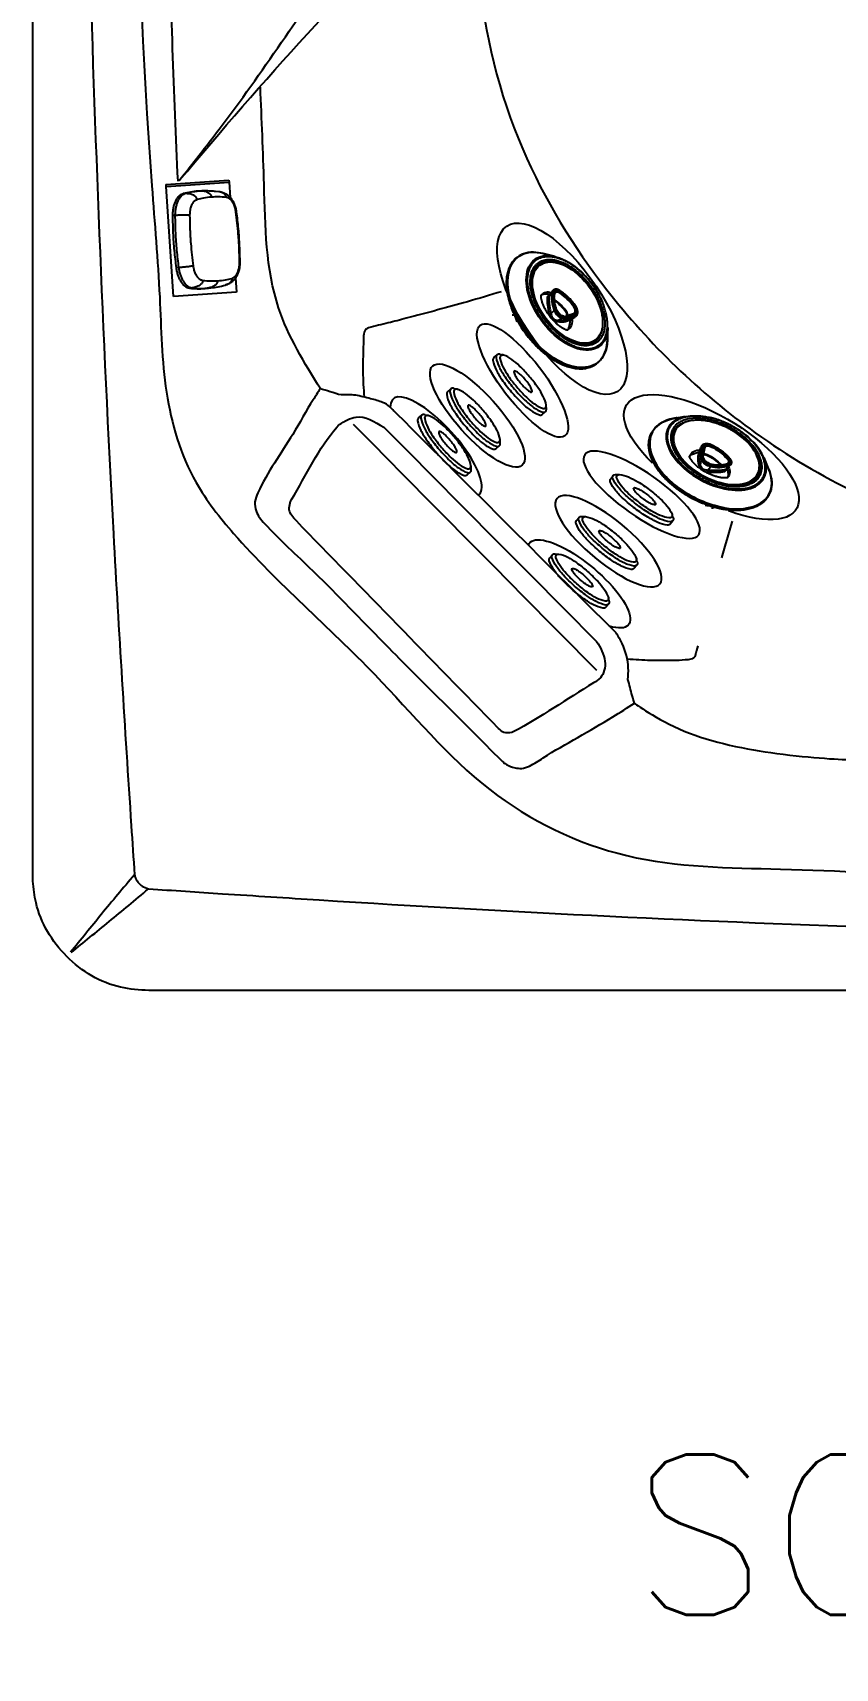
# Model space of a CAD drawing. Extents: x 408 to 498, y 628 to 778.
# Drawn here: x 408.3 to 428.32, y 628.05 to 668.86 of the extents above; entities that cross this region are included whole.
import ezdxf
from ezdxf.enums import TextEntityAlignment as Align

# ---------------------------------------------------------------- set-up
doc = ezdxf.new("R2010")
doc.units = 0
doc.header["$MEASUREMENT"] = 0
for name, color, linetype in [('1', 4, 'Continuous'), ('DIM', 3, 'Continuous'), ('JET', 3, 'Continuous')]:
    doc.layers.add(name, color=color, linetype=linetype)
doc.styles.add('SIMPLEX', font='simplex')

# ---------------------------------------------------------------- blocks, each defined once
blk = doc.blocks.new('MINI')
at = {"layer": '1', "color": 3}
for p, q in [((0.223, 0.931), (0.327, 0.931)), ((0.391, 0.895), (0.44, 0.828)), ((0.391, 0.895), (0.391, 0.895)), ((0.223, -0.932), (0.327, -0.932)), ((0.327, -0.932), (0.327, -0.932)), ((0.386, -0.902), (0.441, -0.828))]:
    blk.add_line(p, q, dxfattribs=at)
for points in [[(0.223, 0.931, 0.267867), (0.159, 0.895, 0.072378), (0.065, 0.659, 0.034036), (0.019, 0.384, 0.024706), (0, 0, 0.024706), (0.019, -0.384, 0.034036), (0.065, -0.659, 0.072378), (0.159, -0.895, 0.267867), (0.223, -0.932, 0.267867)], [(0.391, 0.895, 0.267867), (0.327, 0.931, 0.267867), (0.264, 0.895, 0.072378), (0.17, 0.659, 0.034036), (0.123, 0.384, 0.024706), (0.104, 0, 0.024706), (0.123, -0.384, 0.034036), (0.17, -0.659, 0.072378), (0.264, -0.895, 0.267867), (0.327, -0.932, 0.267867)], [(0.327, -0.932, 0.238458), (0.386, -0.902, 0.072378)]]:
    blk.add_lwpolyline(points, format="xyb", dxfattribs=at)
for points in [[(0.386, -0.855, 0.267867), (0.445, -0.822, 0.072378), (0.531, -0.605, 0.034036), (0.574, -0.352, 0.024706), (0.591, 0, 0.024706), (0.574, 0.352, 0.034036), (0.531, 0.605, 0.072378), (0.445, 0.822, 0.267867), (0.386, 0.855, 0.267867), (0.328, 0.822, 0.072378), (0.242, 0.605, 0.034036), (0.199, 0.352, 0.024706), (0.182, 0, 0.024706), (0.199, -0.352, 0.034036), (0.242, -0.605, 0.072378), (0.328, -0.822, 0.267867)], [(0.388, 0.343, 0.280852), (0.368, 0.331, 0.066452), (0.337, 0.244, 0.030521), (0.321, 0.143, 0.022038), (0.315, 0.003, 0.022038), (0.321, -0.137, 0.030521), (0.337, -0.238, 0.066452), (0.368, -0.325, 0.280852), (0.388, -0.337, 0.280852), (0.408, -0.325, 0.066452), (0.439, -0.238, 0.030521), (0.454, -0.137, 0.022038), (0.46, 0.003, 0.022038), (0.454, 0.143, 0.030521), (0.439, 0.244, 0.066452), (0.408, 0.331, 0.280852)]]:
    blk.add_lwpolyline(points, format="xyb", close=True, dxfattribs=at)
blk = doc.blocks.new('Pillow Retg')
at = {"layer": '1'}
for points in [[(-5.004, -1.096), (1.142, 4.968)], [(-4.93, -0.332), (0.428, 4.971)], [(2.696, 2.852), (2.692, 2.657), (2.591, 2.517)], [(-4.994, -1.448), (-5.184, -1.025), (-4.93, -0.332)], [(-2.591, -2.517), (-2.875, -2.694), (-3.044, -2.672)]]:
    blk.add_spline(points, degree=3, dxfattribs=at)
for points, knots in [([(0.428, 4.971), (0.583, 5.065), (0.863, 5.236), (1.309, 5.142), (1.832, 4.269), (2.308, 3.587), (2.691, 2.864), (2.696, 2.852)], [0, 0, 0, 0, 0.533921, 0.963649, 1.171047, 3.522005, 3.560627, 3.560627, 3.560627, 3.560627]), ([(-3.044, -2.672), (-3.051, -2.67), (-3.08, -2.662), (-3.724, -2.276), (-4.423, -1.955), (-4.975, -1.464), (-4.994, -1.448)], [11.621374, 11.621374, 11.621374, 11.621374, 11.643352, 11.711054, 13.84981, 13.926258, 13.926258, 13.926258, 13.926258])]:
    blk.add_open_spline(points, degree=3, knots=knots, dxfattribs=at)
blk.add_open_spline([(2.591, 2.517), (0.864, 0.839), (-0.864, -0.839), (-2.591, -2.517)], degree=3, dxfattribs=at)
blk = doc.blocks.new('3Dir_1645101')
at = {"layer": '1', "color": 3, "linetype": 'Continuous', "lineweight": 25}
for p, q in [((-1.147, 0.484), (-1.387, 0.287)), ((1.3, 0.287), (1.06, 0.484)), ((-1.224, 0.03), (-1.224, -0.012)), ((0.276, 0.025), (0.217, -0.159)), ((1.138, -0.012), (1.138, 0.03)), ((-1.701, -0.281), (-1.701, -0.292)), ((-0.5, -0.076), (-0.5, -0.074)), ((-0.5, -0.076), (-0.452, -0.22)), ((-0.44, -0.236), (-0.481, -0.109)), ((-0.45, -0.219), (-0.44, -0.236)), ((-0.422, -0.059), (-0.423, -0.056)), ((-0.062, -0.455), (-0.081, -0.34)), ((0.208, -0.295), (0.171, -0.419)), ((0.171, -0.419), (0.214, -0.369)), ((0.23, -0.403), (0.188, -0.452)), ((0.226, -0.279), (0.208, -0.295)), ((0.214, -0.175), (0.215, -0.185)), ((0.214, -0.175), (0.214, -0.187)), ((0.218, -0.181), (0.217, -0.159)), ((0.305, -0.217), (0.304, -0.221)), ((0.305, -0.218), (0.341, -0.11)), ((0.468, -0.277), (0.471, -0.282)), ((1.614, -0.292), (1.614, -0.281)), ((-0.008, -0.513), (-0.076, -0.493)), ((-0.863, -1.083), (-0.856, -1.086)), ((0.769, -1.086), (0.777, -1.083))]:
    blk.add_line(p, q, dxfattribs=at)
at = {"layer": '1', "color": 3, "linetype": 'Continuous', "lineweight": 25, "flags": 128}
for points in [[(-1.262, 0.371), (-1.225, 0.411), (-1.174, 0.46), (-1.117, 0.507), (-1.055, 0.551), (-0.987, 0.592), (-0.914, 0.63), (-0.836, 0.665), (-0.754, 0.697), (-0.668, 0.725), (-0.581, 0.749)], [(-0.859, 0.522), (-0.792, 0.558), (-0.72, 0.59), (-0.644, 0.619), (-0.564, 0.645), (-0.481, 0.666), (-0.395, 0.684), (-0.307, 0.698), (-0.218, 0.708), (-0.127, 0.714), (-0.036, 0.716), (0.055, 0.713), (0.145, 0.707), (0.235, 0.696), (0.322, 0.682), (0.408, 0.663), (0.49, 0.641), (0.569, 0.615), (0.645, 0.585), (0.716, 0.552), (0.783, 0.516), (0.844, 0.478), (0.9, 0.436), (0.95, 0.392), (0.994, 0.346), (1.032, 0.298), (1.063, 0.249), (1.087, 0.198), (1.104, 0.146), (1.114, 0.094), (1.117, 0.041), (1.113, -0.011), (1.102, -0.063), (1.084, -0.115), (1.058, -0.165), (1.026, -0.215), (0.988, -0.262), (0.943, -0.308), (0.892, -0.352), (0.835, -0.393), (0.772, -0.431), (0.705, -0.467), (0.633, -0.499), (0.557, -0.528), (0.477, -0.553), (0.394, -0.575), (0.308, -0.593), (0.221, -0.607), (0.131, -0.617), (0.041, -0.623), (-0.051, -0.625), (-0.142, -0.622), (-0.232, -0.616), (-0.321, -0.605), (-0.409, -0.59), (-0.494, -0.572), (-0.577, -0.55), (-0.656, -0.524), (-0.731, -0.494), (-0.803, -0.461), (-0.869, -0.425), (-0.931, -0.386), (-0.987, -0.345), (-1.037, -0.301), (-1.081, -0.255), (-1.119, -0.207), (-1.15, -0.158), (-1.174, -0.107), (-1.191, -0.055), (-1.201, -0.003), (-1.204, 0.05), (-1.2, 0.102), (-1.189, 0.155), (-1.17, 0.206), (-1.145, 0.257), (-1.113, 0.306), (-1.074, 0.354), (-1.029, 0.399), (-0.978, 0.443), (-0.921, 0.484), (-0.859, 0.522)], [(1.122, -0.931), (1.042, -0.974), (0.958, -1.014), (0.869, -1.05), (0.777, -1.083), (0.68, -1.113), (0.581, -1.139), (0.479, -1.16), (0.374, -1.178), (0.268, -1.192), (0.16, -1.202), (0.052, -1.208), (-0.057, -1.209), (-0.166, -1.207), (-0.274, -1.2), (-0.381, -1.189), (-0.487, -1.174), (-0.591, -1.155), (-0.693, -1.133), (-0.791, -1.106), (-0.887, -1.075), (-0.978, -1.041), (-1.066, -1.004), (-1.149, -0.963), (-1.228, -0.92), (-1.301, -0.873), (-1.368, -0.824), (-1.43, -0.772), (-1.486, -0.718), (-1.535, -0.662), (-1.578, -0.604), (-1.615, -0.545), (-1.644, -0.484), (-1.666, -0.423), (-1.682, -0.36), (-1.69, -0.298), (-1.691, -0.235), (-1.684, -0.172), (-1.671, -0.109), (-1.65, -0.048), (-1.623, 0.013), (-1.588, 0.073), (-1.547, 0.131), (-1.499, 0.188), (-1.445, 0.242), (-1.384, 0.294), (-1.318, 0.344), (-1.311, 0.349)], [(0.306, -0.719), (0.21, -0.732), (0.113, -0.74), (0.014, -0.745), (-0.084, -0.745), (-0.183, -0.742), (-0.281, -0.734), (-0.377, -0.722), (-0.472, -0.705), (-0.564, -0.685), (-0.654, -0.662), (-0.74, -0.634), (-0.823, -0.603), (-0.901, -0.568), (-0.975, -0.531), (-1.044, -0.49), (-1.107, -0.446), (-1.165, -0.4), (-1.217, -0.352), (-1.263, -0.301), (-1.302, -0.249), (-1.334, -0.195), (-1.36, -0.14), (-1.378, -0.084), (-1.39, -0.028), (-1.394, 0.029), (-1.391, 0.086), (-1.381, 0.143), (-1.363, 0.199), (-1.339, 0.254), (-1.308, 0.308), (-1.27, 0.361), (-1.262, 0.371)], [(1.181, 0.363), (1.215, 0.317), (1.248, 0.263), (1.273, 0.208), (1.292, 0.152), (1.303, 0.096), (1.307, 0.039), (1.304, -0.018), (1.294, -0.075), (1.277, -0.131), (1.252, -0.186), (1.221, -0.24), (1.183, -0.293), (1.139, -0.343), (1.088, -0.392), (1.031, -0.439), (0.968, -0.483), (0.9, -0.524), (0.827, -0.562), (0.749, -0.597), (0.667, -0.629), (0.582, -0.657), (0.492, -0.682), (0.401, -0.702), (0.306, -0.719)], [(0.355, 0.02), (0.355, 0.024), (0.355, 0.026)], [(1.224, 0.349), (1.249, 0.332), (1.313, 0.282), (1.372, 0.229), (1.425, 0.174), (1.471, 0.117), (1.511, 0.058), (1.543, -0.002), (1.569, -0.063), (1.588, -0.125), (1.6, -0.188), (1.604, -0.25), (1.602, -0.313), (1.592, -0.376), (1.575, -0.438), (1.551, -0.499), (1.519, -0.56), (1.482, -0.619), (1.437, -0.676), (1.386, -0.732), (1.329, -0.785), (1.265, -0.836), (1.196, -0.885), (1.122, -0.931)], [(-1.69, -0.392), (-1.676, -0.446), (-1.653, -0.508), (-1.624, -0.569), (-1.587, -0.628), (-1.544, -0.687), (-1.494, -0.743), (-1.438, -0.797), (-1.376, -0.849), (-1.308, -0.899), (-1.235, -0.946), (-1.156, -0.99), (-1.072, -1.031), (-0.984, -1.068), (-0.892, -1.103), (-0.796, -1.133), (-0.697, -1.16), (-0.594, -1.183), (-0.49, -1.202), (-0.383, -1.217), (-0.276, -1.228), (-0.167, -1.235), (-0.057, -1.237), (0.053, -1.236), (0.162, -1.23), (0.27, -1.22), (0.377, -1.206), (0.482, -1.188), (0.585, -1.166), (0.685, -1.14), (0.781, -1.111), (0.875, -1.077), (0.964, -1.041), (1.049, -1), (1.129, -0.957)], [(1.094, -0.155), (1.08, -0.181), (1.048, -0.231), (1.009, -0.28), (0.964, -0.327), (0.912, -0.371), (0.855, -0.413), (0.792, -0.453), (0.724, -0.489), (0.651, -0.522), (0.574, -0.552), (0.493, -0.578), (0.409, -0.6), (0.322, -0.619), (0.232, -0.633), (0.141, -0.644), (0.049, -0.65), (-0.043, -0.652), (-0.136, -0.65), (-0.228, -0.644), (-0.319, -0.633), (-0.408, -0.619), (-0.495, -0.6), (-0.58, -0.578), (-0.66, -0.552), (-0.738, -0.522), (-0.81, -0.489), (-0.879, -0.453)], [(-0.555, -0.278), (-0.543, -0.262), (-0.53, -0.248)], [(-0.481, -0.109), (-0.495, -0.087), (-0.5, -0.076)], [(-0.055, -0.288), (-0.054, -0.287), (-0.053, -0.286), (-0.051, -0.285), (-0.05, -0.285), (-0.05, -0.285)], [(0.344, -0.102), (0.365, -0.115), (0.405, -0.144), (0.438, -0.175), (0.465, -0.209), (0.485, -0.243), (0.498, -0.279), (0.504, -0.316), (0.502, -0.353), (0.496, -0.379)], [(1.129, -0.957), (1.204, -0.911), (1.273, -0.862), (1.337, -0.811), (1.394, -0.757), (1.446, -0.701), (1.491, -0.643), (1.529, -0.584), (1.56, -0.523), (1.584, -0.461), (1.601, -0.399), (1.603, -0.394)], [(-1.215, -0.968), (-1.135, -1.012), (-1.051, -1.052), (-0.961, -1.088), (-0.868, -1.122), (-0.771, -1.151), (-0.671, -1.177), (-0.569, -1.199), (-0.463, -1.217), (-0.357, -1.231), (-0.248, -1.241), (-0.139, -1.247), (-0.03, -1.249), (0.08, -1.246), (0.189, -1.239), (0.297, -1.228), (0.403, -1.213), (0.508, -1.194), (0.61, -1.171), (0.709, -1.144), (0.805, -1.114), (0.897, -1.08), (0.985, -1.042), (1.069, -1.001), (1.148, -0.957), (1.221, -0.91), (1.289, -0.86), (1.352, -0.808), (1.408, -0.754), (1.458, -0.698), (1.501, -0.64), (1.537, -0.58), (1.55, -0.556)]]:
    blk.add_lwpolyline(points, dxfattribs=at)
at = {"layer": '1', "color": 3, "linetype": 'Continuous', "lineweight": 25}
for centre, radius, start, end in [((0.541, -0.159), 0.826, 39.1368, 51.0373), ((-0.772, -0.476), 0.98, 128.8498, 143.1889), ((-0.824, -0.013), 0.413, 160.96, 178.0219), ((-0.835, 0.014), 0.401, 167.3254, 191.7819), ((-0.776, -0.002), 0.462, 149.2028, 167.0585), ((-0.812, 0.03), 0.412, 152.8339, 206.9181), ((-0.342, -0.05), 0.0812, 101.8405, 184.0774), ((-0.398, 0.065), 0.00701, 40.0757, 104.6096), ((-0.396, 0.024), 0.0368, 8.3368, 45.617), ((0.074, -1.129), 1.236, 87.0825, 110.5036), ((0.387, 0.102), 0.251, 173.9021, 179.1376), ((0.153, -0.028), 0.134, 23.2181, 96.7872), ((0.148, 0.152), 0.00694, 151.625, 182.4367), ((-0.038, 0.001), 0.315, 312.0381, 4.5158), ((0.003, -0.006), 0.353, 309.2732, 4.2838), ((0.295, 0.018), 0.0204, 89.7731, 157.9153), ((0.338, 0.022), 0.0178, 13.0451, 97.0359), ((0.691, -0.001), 0.461, 13.1677, 29.5607), ((0.726, 0.03), 0.411, 333.3172, 26.3554), ((0.736, -0.013), 0.414, 1.9823, 20.7391), ((0.747, 0.014), 0.402, 348.6725, 12.9026), ((0.816, -0.351), 0.801, 16.2602, 52.7787), ((-1.143, -0.281), 0.558, 168.3404, 191.4853), ((-1.106, -0.286), 0.595, 180.5049, 206.3752), ((-0.816, -0.011), 0.408, 180.1437, 200.7206), ((-0.553, 0.179), 0.711, 208.2282, 242.7649), ((-0.364, -0.327), 0.225, 121.1962, 193.7732), ((-0.459, -0.106), 0.0223, 102.7551, 188.4712), ((0.101, 0.439), 0.799, 223.2273, 256.778), ((-0.422, -0.087), 0.0143, 43.5248, 109.8836), ((0.075, -1.26), 1.151, 87.1346, 109.1603), ((0.075, -1.281), 1.154, 87.172, 108.148), ((-0.037, -0.335), 0.0443, 144.0119, 185.2503), ((0.017, -0.017), 0.337, 253.0162, 304.5699), ((0.08, -1.518), 1.235, 89.544, 95.269), ((1.044, -0.129), 0.912, 178.8098, 179.9312), ((0.142, -0.191), 0.0812, 23.2181, 96.7872), ((0.142, -0.207), 0.0788, 23.2181, 96.7872), ((0.154, -0.266), 0.0123, 63.5317, 126.7838), ((0.184, -0.291), 0.0245, 351.994, 69.5694), ((0.268, -0.176), 0.0545, 161.9732, 179.5197), ((0.216, -0.464), 0.313, 36.5336, 47.8723), ((0.725, -0.01), 0.412, 337.7541, 359.7643), ((1.024, -0.288), 0.59, 333.0057, 359.6176), ((1.057, -0.281), 0.557, 348.2834, 11.7011), ((-0.74, -0.063), 1.023, 208.5059, 242.3165), ((-0.041, 1.507), 2.718, 252.3947, 278.9687), ((0.017, 1.229), 2.435, 278.6421, 288.193)]:
    blk.add_arc(centre, radius, start, end, dxfattribs=at)
for points, knots in [([(0.298, -0.69), (0.246, -0.697), (0.14, -0.711), (-0.026, -0.718), (-0.183, -0.714), (-0.327, -0.7), (-0.457, -0.679), (-0.583, -0.651), (-0.705, -0.615), (-0.819, -0.573), (-0.925, -0.523), (-1.02, -0.469), (-1.113, -0.404), (-1.198, -0.328), (-1.27, -0.241), (-1.322, -0.152), (-1.354, -0.06), (-1.367, 0.036), (-1.359, 0.127), (-1.335, 0.21), (-1.3, 0.285), (-1.251, 0.357), (-1.189, 0.428), (-1.115, 0.494), (-1.029, 0.555), (-0.935, 0.61), (-0.822, 0.663), (-0.69, 0.712), (-0.541, 0.755), (-0.436, 0.773), (-0.385, 0.782)], [0, 0, 0, 0, 0.038816, 0.0788356, 0.1199757, 0.1521421, 0.1843035, 0.2171543, 0.25, 0.2828508, 0.3156966, 0.3478629, 0.3800243, 0.4211688, 0.4611874, 0.5, 0.5388171, 0.5788356, 0.6199757, 0.6521421, 0.6843035, 0.7171543, 0.75, 0.7828508, 0.8156966, 0.8478629, 0.8800243, 0.9211688, 0.9611862, 1, 1, 1, 1]), ([(0.276, -0.641), (0.239, -0.646), (0.166, -0.656), (0.052, -0.664), (-0.066, -0.667), (-0.187, -0.662), (-0.308, -0.65), (-0.429, -0.631), (-0.547, -0.605), (-0.661, -0.571), (-0.767, -0.531), (-0.866, -0.486), (-0.955, -0.435), (-1.042, -0.374), (-1.121, -0.303), (-1.188, -0.222), (-1.233, -0.146), (-1.26, -0.075), (-1.274, -0.009), (-1.277, 0.059), (-1.269, 0.129), (-1.249, 0.199), (-1.216, 0.269), (-1.17, 0.337), (-1.112, 0.402), (-1.043, 0.464), (-0.964, 0.521), (-0.875, 0.572), (-0.77, 0.622), (-0.647, 0.668), (-0.508, 0.707), (-0.41, 0.725), (-0.362, 0.733)], [0, 0, 0, 0, 0.029125, 0.058252, 0.089124, 0.120002, 0.152161, 0.184325, 0.217169, 0.250017, 0.282861, 0.315709, 0.347868, 0.380033, 0.42117, 0.461185, 0.5, 0.529123, 0.558252, 0.589124, 0.620002, 0.652161, 0.684325, 0.717169, 0.750017, 0.782861, 0.815709, 0.847868, 0.880033, 0.92117, 0.961187, 1, 1, 1, 1]), ([(-0.043, 0.72), (-0.074, 0.719), (-0.116, 0.719), (-0.178, 0.715), (-0.23, 0.711), (-0.292, 0.705), (-0.357, 0.695), (-0.423, 0.684), (-0.489, 0.669), (-0.556, 0.652), (-0.621, 0.632), (-0.685, 0.61), (-0.747, 0.585), (-0.807, 0.557), (-0.864, 0.527), (-0.917, 0.495), (-0.967, 0.461), (-1.014, 0.425), (-1.056, 0.387), (-1.094, 0.347), (-1.128, 0.305), (-1.156, 0.264), (-1.17, 0.236), (-1.177, 0.223)], [0, 0, 0, 0, 0.059741, 0.083635, 0.123283, 0.164312, 0.208193, 0.253846, 0.300834, 0.348809, 0.397526, 0.446809, 0.496527, 0.546584, 0.596913, 0.647466, 0.698217, 0.749152, 0.800275, 0.851608, 0.90319, 0.955086, 1, 1, 1, 1]), ([(-0.043, 0.815), (-0.076, 0.815), (-0.121, 0.814), (-0.187, 0.811), (-0.244, 0.807), (-0.31, 0.8), (-0.38, 0.791), (-0.451, 0.779), (-0.518, 0.766), (-0.56, 0.755), (-0.578, 0.751)], [0, 0, 0, 0, 0.175974, 0.246647, 0.363913, 0.485352, 0.615317, 0.750612, 0.889949, 1, 1, 1, 1]), ([(0.298, -0.69), (0.337, -0.684), (0.414, -0.67), (0.528, -0.642), (0.639, -0.608), (0.746, -0.566), (0.848, -0.518), (0.943, -0.463), (1.028, -0.402), (1.102, -0.336), (1.164, -0.266), (1.213, -0.193), (1.248, -0.118), (1.272, -0.035), (1.28, 0.056), (1.268, 0.151), (1.238, 0.236), (1.197, 0.31), (1.149, 0.376), (1.09, 0.439), (1.017, 0.502), (0.933, 0.561), (0.838, 0.615), (0.732, 0.664), (0.618, 0.707), (0.496, 0.743), (0.37, 0.771), (0.24, 0.792), (0.096, 0.805), (-0.06, 0.81), (-0.226, 0.803), (-0.333, 0.789), (-0.385, 0.782)], [0, 0, 0, 0, 0.029125, 0.058252, 0.089125, 0.120002, 0.152161, 0.184325, 0.217169, 0.250017, 0.282861, 0.315709, 0.347868, 0.380033, 0.42117, 0.461186, 0.5, 0.529124, 0.558252, 0.589125, 0.620002, 0.652161, 0.684325, 0.717169, 0.750017, 0.782861, 0.815709, 0.847868, 0.880033, 0.92117, 0.961187, 1, 1, 1, 1]), ([(-0.362, 0.733), (-0.326, 0.738), (-0.253, 0.748), (-0.138, 0.756), (-0.021, 0.758), (0.1, 0.754), (0.221, 0.742), (0.343, 0.723), (0.461, 0.696), (0.574, 0.663), (0.681, 0.623), (0.779, 0.577), (0.868, 0.526), (0.955, 0.466), (1.035, 0.394), (1.102, 0.314), (1.146, 0.237), (1.173, 0.167), (1.187, 0.101), (1.191, 0.033), (1.183, -0.037), (1.162, -0.107), (1.129, -0.177), (1.084, -0.245), (1.026, -0.31), (0.957, -0.372), (0.877, -0.429), (0.789, -0.48), (0.684, -0.531), (0.561, -0.576), (0.421, -0.616), (0.324, -0.633), (0.276, -0.641)], [0, 0, 0, 0, 0.029125, 0.058252, 0.089124, 0.120002, 0.152161, 0.184325, 0.217169, 0.250017, 0.282861, 0.315709, 0.347868, 0.380033, 0.42117, 0.461185, 0.5, 0.529123, 0.558252, 0.589124, 0.620002, 0.652161, 0.684325, 0.717169, 0.750017, 0.782861, 0.815709, 0.847868, 0.880033, 0.92117, 0.961187, 1, 1, 1, 1]), ([(0.509, 0.746), (0.484, 0.753), (0.434, 0.765), (0.355, 0.781), (0.275, 0.794), (0.199, 0.803), (0.133, 0.809), (0.072, 0.813), (0.016, 0.815), (-0.024, 0.815), (-0.043, 0.815)], [0, 0, 0, 0, 0.142248, 0.291662, 0.437987, 0.577315, 0.700524, 0.792414, 0.896267, 1, 1, 1, 1]), ([(1.093, 0.217), (1.091, 0.223), (1.081, 0.243), (1.059, 0.279), (1.028, 0.323), (0.99, 0.366), (0.948, 0.407), (0.901, 0.446), (0.849, 0.483), (0.794, 0.518), (0.734, 0.551), (0.671, 0.58), (0.605, 0.608), (0.536, 0.632), (0.464, 0.654), (0.391, 0.672), (0.317, 0.688), (0.243, 0.7), (0.174, 0.708), (0.113, 0.714), (0.057, 0.717), (0.006, 0.719), (-0.028, 0.72), (-0.043, 0.72)], [0, 0, 0, 0, 0.017721, 0.071155, 0.124626, 0.178112, 0.231592, 0.285049, 0.338467, 0.391831, 0.445123, 0.498325, 0.551409, 0.604332, 0.657022, 0.70935, 0.761063, 0.811595, 0.859346, 0.900335, 0.932571, 0.970029, 1, 1, 1, 1]), ([(-1.557, 0.118), (-1.559, 0.116), (-1.574, 0.097), (-1.598, 0.06), (-1.63, 0.006), (-1.655, -0.05), (-1.676, -0.106), (-1.684, -0.144), (-1.689, -0.162)], [0, 0, 0, 0, 0.0220235, 0.2169953, 0.4128152, 0.6096917, 0.8079106, 1, 1, 1, 1]), ([(-0.4, 0.072), (-0.401, 0.071), (-0.41, 0.068), (-0.426, 0.06), (-0.448, 0.047), (-0.466, 0.033), (-0.482, 0.016), (-0.494, -0.003), (-0.502, -0.024), (-0.505, -0.046), (-0.504, -0.063), (-0.501, -0.072), (-0.5, -0.074)], [0, 0, 0, 0, 0.011978, 0.123248, 0.236969, 0.352614, 0.469921, 0.589105, 0.711055, 0.838075, 0.974775, 1, 1, 1, 1]), ([(-0.464, -0.084), (-0.469, -0.077), (-0.478, -0.065), (-0.485, -0.043), (-0.486, -0.021), (-0.479, 0.001), (-0.465, 0.022), (-0.44, 0.047), (-0.411, 0.061), (-0.393, 0.07)], [0, 0, 0, 0, 0.12101, 0.242056, 0.37122, 0.500455, 0.629619, 0.758853, 1, 1, 1, 1]), ([(-0.37, 0.05), (-0.385, 0.043), (-0.416, 0.028), (-0.442, -0.005), (-0.448, -0.041), (-0.434, -0.063), (-0.427, -0.074)], [0, 0, 0, 0, 0.2419036, 0.5, 0.7580964, 1, 1, 1, 1]), ([(0.08, 0.157), (0.054, 0.157), (0.018, 0.156), (-0.035, 0.153), (-0.079, 0.149), (-0.132, 0.142), (-0.186, 0.133), (-0.241, 0.121), (-0.296, 0.107), (-0.349, 0.091), (-0.383, 0.078), (-0.4, 0.072)], [0, 0, 0, 0, 0.151387, 0.212132, 0.31284, 0.416974, 0.528252, 0.643894, 0.762783, 0.884033, 1, 1, 1, 1]), ([(-0.393, 0.07), (-0.353, 0.084), (-0.273, 0.112), (-0.139, 0.139), (0.001, 0.154), (0.094, 0.153), (0.141, 0.152)], [0, 0, 0, 0, 0.2482384, 0.5, 0.7517616, 1, 1, 1, 1]), ([(0.138, 0.129), (0.094, 0.129), (0.004, 0.131), (-0.128, 0.116), (-0.256, 0.09), (-0.332, 0.064), (-0.37, 0.05)], [0, 0, 0, 0, 0.248238, 0.5, 0.751762, 1, 1, 1, 1]), ([(0.142, 0.156), (0.141, 0.156), (0.12, 0.157), (0.099, 0.157), (0.08, 0.157)], [0, 0, 0, 0, 0.060343, 1, 1, 1, 1]), ([(0.295, 0.038), (0.292, 0.049), (0.285, 0.072), (0.248, 0.102), (0.197, 0.123), (0.157, 0.127), (0.138, 0.129)], [0, 0, 0, 0, 0.241904, 0.5, 0.758096, 1, 1, 1, 1]), ([(0.141, 0.152), (0.153, 0.151), (0.177, 0.15), (0.212, 0.142), (0.246, 0.132), (0.275, 0.117), (0.3, 0.1), (0.325, 0.075), (0.332, 0.054), (0.336, 0.04)], [0, 0, 0, 0, 0.12101, 0.242056, 0.37122, 0.500455, 0.629619, 0.758853, 1, 1, 1, 1]), ([(0.354, 0.026), (0.354, 0.03), (0.353, 0.041), (0.345, 0.06), (0.332, 0.08), (0.313, 0.099), (0.291, 0.115), (0.266, 0.128), (0.239, 0.139), (0.212, 0.147), (0.186, 0.151), (0.164, 0.155), (0.149, 0.155), (0.142, 0.155)], [0, 0, 0, 0, 0.05236, 0.159096, 0.266828, 0.374256, 0.480102, 0.58337, 0.682684, 0.78612, 0.861973, 0.931219, 1, 1, 1, 1]), ([(0.159, -0.255), (0.182, -0.233), (0.229, -0.189), (0.273, -0.116), (0.299, -0.039), (0.296, 0.012), (0.295, 0.038)], [0, 0, 0, 0, 0.248238, 0.5, 0.751762, 1, 1, 1, 1]), ([(0.336, 0.04), (0.337, 0.013), (0.339, -0.041), (0.313, -0.122), (0.266, -0.199), (0.217, -0.245), (0.193, -0.268)], [0, 0, 0, 0, 0.248238, 0.5, 0.751762, 1, 1, 1, 1]), ([(1.602, -0.162), (1.601, -0.159), (1.597, -0.136), (1.584, -0.093), (1.562, -0.035), (1.535, 0.021), (1.502, 0.075), (1.47, 0.12), (1.448, 0.147), (1.44, 0.156)], [0, 0, 0, 0, 0.023451, 0.212456, 0.38553, 0.559109, 0.733154, 0.907591, 1, 1, 1, 1]), ([(-0.043, -0.658), (-0.074, -0.658), (-0.116, -0.657), (-0.178, -0.654), (-0.231, -0.65), (-0.293, -0.644), (-0.358, -0.635), (-0.424, -0.623), (-0.491, -0.609), (-0.558, -0.592), (-0.624, -0.573), (-0.688, -0.551), (-0.751, -0.527), (-0.811, -0.5), (-0.868, -0.471), (-0.921, -0.44), (-0.971, -0.407), (-1.018, -0.373), (-1.06, -0.336), (-1.099, -0.299), (-1.133, -0.259), (-1.162, -0.219), (-1.187, -0.177), (-1.207, -0.134), (-1.221, -0.096), (-1.226, -0.072), (-1.228, -0.063)], [0, 0, 0, 0, 0.051892, 0.072749, 0.107344, 0.143157, 0.181465, 0.221316, 0.262323, 0.304177, 0.346658, 0.389606, 0.432901, 0.476458, 0.520214, 0.564129, 0.608182, 0.652372, 0.696717, 0.74126, 0.786074, 0.831267, 0.876986, 0.92342, 0.970798, 1, 1, 1, 1]), ([(0.507, -0.367), (0.507, -0.367), (0.508, -0.367), (0.505, -0.369), (0.499, -0.375), (0.488, -0.384), (0.472, -0.395), (0.451, -0.407), (0.425, -0.421), (0.394, -0.435), (0.358, -0.449), (0.319, -0.462), (0.275, -0.475), (0.228, -0.486), (0.179, -0.495), (0.13, -0.502), (0.085, -0.507), (0.044, -0.511), (0.003, -0.513), (-0.047, -0.514), (-0.093, -0.513), (-0.136, -0.51), (-0.173, -0.507), (-0.215, -0.503), (-0.259, -0.496), (-0.303, -0.488), (-0.345, -0.479), (-0.387, -0.468), (-0.425, -0.456), (-0.46, -0.443), (-0.492, -0.43), (-0.52, -0.416), (-0.543, -0.404), (-0.562, -0.392), (-0.577, -0.382), (-0.587, -0.374), (-0.592, -0.369), (-0.594, -0.367), (-0.594, -0.367), (-0.594, -0.367)], [0, 0, 0, 0, 0.00295, 0.033588, 0.063579, 0.093265, 0.122884, 0.152586, 0.18253, 0.212808, 0.243458, 0.274463, 0.305752, 0.337178, 0.368458, 0.398942, 0.428266, 0.449173, 0.470532, 0.499965, 0.535793, 0.550531, 0.574884, 0.600065, 0.626904, 0.654667, 0.683021, 0.711698, 0.740503, 0.769297, 0.79799, 0.82654, 0.854952, 0.883281, 0.911639, 0.940196, 0.969113, 0.998675, 1, 1, 1, 1]), ([(-0.582, -0.378), (-0.582, -0.376), (-0.585, -0.366), (-0.585, -0.35), (-0.582, -0.329), (-0.573, -0.308), (-0.565, -0.291), (-0.557, -0.28), (-0.554, -0.277)], [0, 0, 0, 0, 0.0702165, 0.3021403, 0.535532, 0.737987, 0.9273054, 1, 1, 1, 1]), ([(-0.464, -0.183), (-0.476, -0.195), (-0.499, -0.216), (-0.528, -0.249), (-0.554, -0.283), (-0.569, -0.307), (-0.578, -0.321)], [0, 0, 0, 0, 0.2787682, 0.5224132, 0.7289868, 1, 1, 1, 1]), ([(-0.449, -0.277), (-0.455, -0.268), (-0.468, -0.25), (-0.467, -0.224), (-0.456, -0.209), (-0.456, -0.208)], [0, 0, 0, 0, 0.495929, 0.971449, 1, 1, 1, 1]), ([(-0.073, -0.309), (-0.114, -0.297), (-0.197, -0.271), (-0.304, -0.217), (-0.397, -0.155), (-0.442, -0.108), (-0.464, -0.084)], [0, 0, 0, 0, 0.248238, 0.5, 0.751762, 1, 1, 1, 1]), ([(-0.44, -0.236), (-0.439, -0.24), (-0.437, -0.246), (-0.438, -0.258), (-0.442, -0.268), (-0.446, -0.275), (-0.449, -0.277)], [0, 0, 0, 0, 0.245709, 0.501599, 0.756635, 1, 1, 1, 1]), ([(-0.076, -0.493), (-0.096, -0.483), (-0.137, -0.465), (-0.195, -0.436), (-0.25, -0.407), (-0.301, -0.379), (-0.347, -0.352), (-0.387, -0.325), (-0.422, -0.3), (-0.44, -0.285), (-0.449, -0.277)], [0, 0, 0, 0, 0.123332, 0.251314, 0.374869, 0.500003, 0.625133, 0.748692, 0.876669, 1, 1, 1, 1]), ([(-0.44, -0.236), (-0.431, -0.244), (-0.413, -0.259), (-0.378, -0.284), (-0.337, -0.311), (-0.29, -0.339), (-0.239, -0.367), (-0.183, -0.396), (-0.124, -0.426), (-0.082, -0.445), (-0.062, -0.455)], [0, 0, 0, 0, 0.1254168, 0.2502959, 0.3750284, 0.5, 0.6249715, 0.749704, 0.8745831, 1, 1, 1, 1]), ([(-0.427, -0.074), (-0.406, -0.096), (-0.363, -0.141), (-0.275, -0.2), (-0.173, -0.251), (-0.094, -0.276), (-0.055, -0.288)], [0, 0, 0, 0, 0.248238, 0.5, 0.751762, 1, 1, 1, 1]), ([(-0.412, -0.077), (-0.412, -0.077), (-0.416, -0.073), (-0.42, -0.066), (-0.422, -0.06), (-0.423, -0.057)], [0, 0, 0, 0, 0.03461, 0.559743, 1, 1, 1, 1]), ([(-0.05, -0.285), (-0.054, -0.284), (-0.076, -0.278), (-0.114, -0.266), (-0.164, -0.247), (-0.211, -0.226), (-0.255, -0.203), (-0.297, -0.178), (-0.335, -0.151), (-0.369, -0.122), (-0.393, -0.099), (-0.405, -0.085), (-0.407, -0.082)], [0, 0, 0, 0, 0.0274843, 0.1407471, 0.2555009, 0.3713278, 0.4879424, 0.6051695, 0.7229349, 0.8412638, 0.9602902, 1, 1, 1, 1]), ([(0.193, -0.268), (0.185, -0.274), (0.171, -0.285), (0.142, -0.299), (0.11, -0.31), (0.073, -0.318), (0.035, -0.322), (-0.015, -0.322), (-0.05, -0.314), (-0.073, -0.309)], [0, 0, 0, 0, 0.12101, 0.242056, 0.37122, 0.500455, 0.629619, 0.758853, 1, 1, 1, 1]), ([(-0.055, -0.288), (-0.037, -0.292), (0.001, -0.3), (0.063, -0.297), (0.12, -0.282), (0.146, -0.264), (0.159, -0.255)], [0, 0, 0, 0, 0.241904, 0.5, 0.758096, 1, 1, 1, 1]), ([(0.019, -0.294), (0.008, -0.294), (-0.007, -0.294), (-0.028, -0.291), (-0.04, -0.288), (-0.048, -0.286), (-0.05, -0.285)], [0, 0, 0, 0, 0.442759, 0.621644, 0.914513, 1, 1, 1, 1]), ([(1.142, -0.06), (1.141, -0.065), (1.138, -0.084), (1.126, -0.119), (1.108, -0.163), (1.083, -0.207), (1.054, -0.249), (1.019, -0.291), (0.98, -0.331), (0.936, -0.369), (0.887, -0.406), (0.834, -0.441), (0.777, -0.473), (0.716, -0.504), (0.651, -0.532), (0.584, -0.558), (0.514, -0.58), (0.441, -0.6), (0.367, -0.617), (0.292, -0.631), (0.219, -0.642), (0.153, -0.649), (0.094, -0.654), (0.03, -0.657), (-0.015, -0.658), (-0.043, -0.658)], [0, 0, 0, 0, 0.013958, 0.062301, 0.11018, 0.157639, 0.204763, 0.25164, 0.298349, 0.34495, 0.391485, 0.437977, 0.484435, 0.530859, 0.57724, 0.62355, 0.669744, 0.715742, 0.761397, 0.806417, 0.850101, 0.890235, 0.922261, 0.95144, 1, 1, 1, 1]), ([(-0.034, -0.289), (-0.012, -0.287), (0.03, -0.283), (0.073, -0.283), (0.092, -0.284)], [0, 0, 0, 0, 0.547552, 1, 1, 1, 1]), ([(0.146, -0.256), (0.145, -0.257), (0.141, -0.261), (0.129, -0.269), (0.11, -0.278), (0.09, -0.285), (0.07, -0.29), (0.05, -0.293), (0.034, -0.294), (0.022, -0.294), (0.019, -0.294)], [0, 0, 0, 0, 0.0286441, 0.194703, 0.3566034, 0.5334887, 0.6657013, 0.781428, 0.9252772, 1, 1, 1, 1]), ([(0.175, -0.229), (0.174, -0.23), (0.166, -0.24), (0.155, -0.248), (0.146, -0.256)], [0, 0, 0, 0, 0.111168, 1, 1, 1, 1]), ([(0.214, -0.369), (0.233, -0.344), (0.27, -0.295), (0.298, -0.244), (0.303, -0.221), (0.304, -0.218)], [0, 0, 0, 0, 0.459129, 0.917961, 1, 1, 1, 1]), ([(0.23, -0.403), (0.228, -0.401), (0.222, -0.395), (0.217, -0.386), (0.213, -0.377), (0.214, -0.372), (0.214, -0.369)], [0, 0, 0, 0, 0.244349, 0.5, 0.755651, 1, 1, 1, 1]), ([(0.324, -0.158), (0.325, -0.161), (0.328, -0.168), (0.33, -0.179), (0.331, -0.19), (0.331, -0.202), (0.33, -0.214), (0.328, -0.227), (0.323, -0.249), (0.312, -0.279), (0.29, -0.32), (0.264, -0.361), (0.241, -0.389), (0.23, -0.403)], [0, 0, 0, 0, 0.059876, 0.118012, 0.174421, 0.23176, 0.290278, 0.34744, 0.403278, 0.560615, 0.711399, 0.857171, 1, 1, 1, 1]), ([(0.492, -0.323), (0.487, -0.313), (0.471, -0.286), (0.438, -0.245), (0.395, -0.199), (0.359, -0.165), (0.336, -0.149), (0.33, -0.145)], [0, 0, 0, 0, 0.132071, 0.389914, 0.649076, 0.909353, 1, 1, 1, 1]), ([(0.47, -0.281), (0.471, -0.281), (0.477, -0.289), (0.484, -0.303), (0.493, -0.323), (0.497, -0.342), (0.498, -0.36), (0.496, -0.373), (0.495, -0.378)], [0, 0, 0, 0, 0.020492, 0.19896, 0.387184, 0.593187, 0.831508, 1, 1, 1, 1]), ([(-1.637, -0.556), (-1.632, -0.566), (-1.619, -0.594), (-1.591, -0.64), (-1.553, -0.692), (-1.51, -0.743), (-1.462, -0.793), (-1.409, -0.84), (-1.352, -0.886), (-1.29, -0.93), (-1.224, -0.971), (-1.154, -1.01), (-1.08, -1.046), (-1.003, -1.08), (-0.922, -1.111), (-0.839, -1.139), (-0.753, -1.165), (-0.666, -1.187), (-0.577, -1.206), (-0.487, -1.222), (-0.398, -1.235), (-0.314, -1.244), (-0.24, -1.25), (-0.173, -1.254), (-0.11, -1.256), (-0.066, -1.257), (-0.043, -1.257)], [0, 0, 0, 0, 0.024508, 0.069821, 0.115153, 0.160495, 0.205837, 0.251171, 0.296491, 0.341791, 0.387062, 0.432299, 0.477493, 0.522635, 0.567708, 0.612692, 0.657552, 0.702232, 0.746635, 0.790575, 0.83364, 0.874727, 0.911273, 0.938202, 0.968486, 1, 1, 1, 1]), ([(-0.062, -0.455), (-0.062, -0.457), (-0.063, -0.462), (-0.067, -0.472), (-0.071, -0.482), (-0.074, -0.489), (-0.076, -0.493)], [0, 0, 0, 0, 0.2445351, 0.5000001, 0.755465, 1, 1, 1, 1]), ([(-0.062, -0.455), (-0.041, -0.463), (-0.001, -0.479), (0.066, -0.479), (0.127, -0.459), (0.156, -0.432), (0.171, -0.419)], [0, 0, 0, 0, 0.251061, 0.499999, 0.748938, 1, 1, 1, 1]), ([(-0.043, -1.257), (-0.007, -1.256), (0.043, -1.256), (0.117, -1.253), (0.179, -1.248), (0.253, -1.242), (0.33, -1.233), (0.41, -1.221), (0.491, -1.206), (0.572, -1.189), (0.653, -1.168), (0.733, -1.145), (0.811, -1.12), (0.888, -1.091), (0.962, -1.06), (1.034, -1.027), (1.102, -0.991), (1.167, -0.952), (1.229, -0.912), (1.287, -0.869), (1.34, -0.825), (1.39, -0.779), (1.435, -0.73), (1.475, -0.68), (1.511, -0.629), (1.535, -0.589), (1.546, -0.566), (1.548, -0.561)], [0, 0, 0, 0, 0.050619, 0.070789, 0.104284, 0.138962, 0.176076, 0.214721, 0.254532, 0.295218, 0.336572, 0.378444, 0.42072, 0.463314, 0.506163, 0.549216, 0.592439, 0.635806, 0.679299, 0.722911, 0.76664, 0.810494, 0.85449, 0.898653, 0.94302, 0.98764, 1, 1, 1, 1]), ([(0.188, -0.452), (0.171, -0.467), (0.144, -0.493), (0.105, -0.503), (0.09, -0.507)], [0, 0, 0, 0, 0.6113299, 1, 1, 1, 1]), ([(0.171, -0.419), (0.171, -0.421), (0.171, -0.426), (0.174, -0.434), (0.18, -0.444), (0.185, -0.449), (0.188, -0.452)], [0, 0, 0, 0, 0.24509, 0.500756, 0.756019, 1, 1, 1, 1]), ([(-0.631, -1.222), (-0.625, -1.226), (-0.611, -1.233), (-0.598, -1.241), (-0.592, -1.245)], [0, 0, 0, 0, 0.500001, 1, 1, 1, 1]), ([(-0.52, -1.216), (-0.517, -1.218), (-0.5, -1.226), (-0.464, -1.239), (-0.433, -1.25), (-0.417, -1.255)], [0, 0, 0, 0, 0.11144, 0.554532, 1, 1, 1, 1])]:
    blk.add_open_spline(points, degree=3, knots=knots, dxfattribs=at)
blk = doc.blocks.new('2018 PULSE')
at = {"layer": '1', "color": 3, "linetype": 'Continuous', "lineweight": 25}
for p, q in [((3.32, 19.933), (4.895, 20.04)), ((3.32, 19.933), (4.895, 20.04)), ((3.325, 19.883), (4.897, 19.99)), ((3.325, 19.883), (4.897, 19.99)), ((3.512, 17.139), (3.325, 19.883)), ((3.512, 17.139), (3.325, 19.883)), ((3.813, 19.704), (3.753, 19.703)), ((3.757, 19.703), (3.753, 19.703)), ((4.224, 19.767), (4.123, 19.765)), ((4.184, 19.766), (4.123, 19.765)), ((4.285, 19.77), (4.223, 19.769)), ((4.64, 19.751), (4.282, 19.77)), ((4.654, 19.748), (4.64, 19.751)), ((4.897, 19.99), (4.923, 19.609)), ((4.897, 19.99), (4.923, 19.609)), ((3.548, 19.157), (3.487, 19.153)), ((3.638, 17.855), (3.577, 17.851)), ((5.061, 17.597), (5.085, 17.246)), ((5.061, 17.597), (5.085, 17.246)), ((5.085, 17.246), (3.512, 17.139)), ((5.085, 17.246), (3.512, 17.139)), ((3.908, 17.344), (3.916, 17.343)), ((3.976, 17.35), (3.916, 17.343)), ((4.291, 17.334), (4.385, 17.345)), ((4.351, 17.341), (4.291, 17.334)), ((4.351, 17.341), (4.446, 17.352)), ((4.385, 17.342), (4.446, 17.35)), ((4.802, 17.419), (4.814, 17.424))]:
    blk.add_line(p, q, dxfattribs=at)
at = {"layer": '1', "color": 6}
blk.add_line((86.655, -0.185), (2.898, -0.185), dxfattribs=at)
at = {"layer": '1'}
for centre, major_axis, ratio in [((13.21, 16.829), (1.385, -2.063), 0.409453), ((12.221, 15.039), (-1.056, 1.38), 0.305704), ((11.095, 14.164), (-1.116, 1.239), 0.318633)]:
    blk.add_ellipse(centre, major_axis=major_axis, ratio=ratio, dxfattribs=at)
blk.add_ellipse((10.062, 13.386), major_axis=(-1.072, 1.192), ratio=0.331454, start_param=3.094464, end_param=6.64853, dxfattribs=at)
at = {"layer": '1', "extrusion": (0, 0, -1)}
for centre, major_axis, ratio, start_param, end_param in [((16.933, 13.127), (-2.118, 1.299), 0.409453, 5.204353, 10.553241), ((13.629, 9.963), (1.235, -1.022), 0.331454, 3.024373, 6.956253)]:
    blk.add_ellipse(centre, major_axis=major_axis, ratio=ratio, start_param=start_param, end_param=end_param, dxfattribs=at)
for centre, major_axis, ratio in [((15.193, 12.188), (1.422, -0.999), 0.305704), ((14.364, 11.027), (1.284, -1.064), 0.318633)]:
    blk.add_ellipse(centre, major_axis=major_axis, ratio=ratio, dxfattribs=at)
at = {"layer": '1', "color": 6}
for points in [[(0, 2.542), (0, 86.377)], [(2.898, -0.185), (2.191, -0.103), (0.849, 0.664), (0.082, 2.006), (0, 2.542)]]:
    blk.add_spline(points, degree=3, dxfattribs=at)
at = {"layer": '1'}
for points in [[(2.539, 86.389), (2.417, 84.541), (2.02, 77.881), (1.559, 67.886), (1.354, 61.218), (1.111, 44.544), (1.4, 26.202), (2.013, 11.208), (2.457, 3.933), (2.539, 2.702)], [(2.585, 55.266), (2.525, 39.185), (2.971, 19.896), (3.167, 17.119), (3.337, 14.749), (4.076, 12.494), (5.013, 11.22), (8.535, 7.698), (11.405, 4.828), (14.824, 3.182), (18.658, 2.845), (22.958, 2.677), (28.262, 2.516), (33.788, 2.404), (34.694, 2.541), (35.632, 3.14), (37.017, 4.486), (38.175, 5.616), (38.908, 6.246), (39.742, 6.574), (40.51, 6.687), (41.601, 6.68), (43.175, 6.667), (48.967, 6.682)], [(3.652, 20.026), (10.313, 27.042), (17.5, 32.17), (18.757, 32.994), (21.077, 33.974), (23.258, 34.652), (24.736, 34.679)], [(3.273, 33.266), (3.375, 26.634), (3.616, 20.012)], [(3.652, 20.026), (4.65, 21.309), (7.701, 25.697)], [(7.184, 14.824), (6.135, 16.849), (5.772, 19.934), (5.679, 22.36)], [(11.691, 17.254), (10.844, 17.005), (10.101, 16.799), (9.316, 16.591), (8.867, 16.474), (8.381, 16.349), (8.306, 16.311), (8.268, 16.241), (8.25, 16.06), (8.236, 15.256), (8.269, 14.624)], [(7.171, 14.827), (6.996, 14.559), (6.486, 13.695), (5.617, 12.234), (5.545, 12.013), (5.576, 11.783), (5.661, 11.616), (5.782, 11.471), (6.982, 10.295), (8.286, 8.975), (9.66, 7.584), (10.126, 7.122), (11.702, 5.545)], [(9.005, 14.277), (8.907, 14.385), (8.73, 14.491), (8.431, 14.582), (8.234, 14.633), (7.879, 14.683), (7.703, 14.682), (7.417, 14.76), (7.171, 14.827)], [(14.555, 8.738), (8.92, 14.372)], [(14.851, 7.578), (14.859, 7.864), (14.706, 8.475), (14.555, 8.738)], [(15.011, 6.986), (14.903, 7.375), (14.851, 7.578)], [(11.702, 5.545), (11.783, 5.477), (11.968, 5.391), (12.109, 5.36), (12.292, 5.377), (12.394, 5.418), (12.732, 5.619), (13.601, 6.133), (14.475, 6.646), (15.011, 6.986)], [(2.539, 2.702), (2.566, 2.62), (2.648, 2.494), (2.73, 2.423), (2.887, 2.354)], [(2.887, 2.354), (3.81, 2.293), (4.734, 2.232), (7.149, 2.076), (21.647, 1.368), (33.739, 1.047)]]:
    blk.add_spline(points, degree=3, dxfattribs=at)
for points, knots in [([(11.109, 27.471), (11.097, 26.715), (11.061, 24.449), (11.972, 20.853), (14.385, 16.905), (17.349, 14.043), (19.677, 12.652), (20.57, 12.234)], [0, 0, 0, 0, 2.265486, 6.792415, 10.879815, 16.023106, 18.973544, 18.973544, 18.973544, 18.973544]), ([(16.595, 8.42), (16.574, 8.339), (16.55, 8.253), (16.519, 8.145), (16.468, 8.086), (16.195, 8.048), (15.844, 8.049), (15.336, 8.049), (15.027, 8.069), (14.835, 8.082)], [3.226526, 3.226526, 3.226526, 3.226526, 3.479525, 3.492537, 3.56315, 3.695983, 4.286937, 4.63608, 5.215178, 5.215178, 5.215178, 5.215178]), ([(15.011, 6.986), (15.011, 6.986), (16.104, 6.167), (18.79, 5.643), (20.659, 5.559), (20.659, 5.559), (22.528, 5.483)], [0, 0, 0, 0, 2.027019, 4.054037, 6.413057, 7.795202, 7.795202, 7.795202, 7.795202])]:
    blk.add_open_spline(points, degree=3, knots=knots, dxfattribs=at)
at = {"layer": '1', "color": 3, "linetype": 'Continuous', "lineweight": 25}
for points in [[(4.895, 20.04), (4.895, 20.032), (4.896, 20.015), (4.897, 19.998), (4.897, 19.99)], [(4.895, 20.04), (4.895, 20.032), (4.896, 20.015), (4.897, 19.998), (4.897, 19.99)], [(3.32, 19.933), (3.32, 19.924), (3.322, 19.908), (3.325, 19.891), (3.325, 19.883)], [(3.32, 19.933), (3.32, 19.924), (3.322, 19.908), (3.325, 19.891), (3.325, 19.883)], [(4.559, 19.756), (4.496, 19.762), (4.371, 19.774), (4.246, 19.769), (4.184, 19.766)], [(3.976, 17.35), (4.039, 17.344), (4.164, 17.332), (4.289, 17.338), (4.351, 17.341)]]:
    blk.add_open_spline(points, degree=3, dxfattribs=at)
for points, knots in [([(3.753, 19.703), (3.735, 19.696), (3.697, 19.682), (3.646, 19.641), (3.599, 19.587), (3.559, 19.519), (3.527, 19.439), (3.504, 19.349), (3.489, 19.253), (3.488, 19.186), (3.487, 19.153)], [0, 0, 0, 0, 0.125114, 0.25021, 0.375201, 0.5, 0.624799, 0.74979, 0.874886, 1, 1, 1, 1]), ([(3.813, 19.704), (3.795, 19.697), (3.758, 19.684), (3.706, 19.643), (3.66, 19.589), (3.62, 19.521), (3.588, 19.441), (3.565, 19.352), (3.551, 19.257), (3.549, 19.19), (3.548, 19.157)], [0, 0, 0, 0, 0.125505, 0.249704, 0.373992, 0.499776, 0.625678, 0.750079, 0.874386, 1, 1, 1, 1]), ([(4.123, 19.765), (4.061, 19.759), (3.938, 19.747), (3.817, 19.718), (3.757, 19.703)], [0, 0, 0, 0, 0.500001, 1, 1, 1, 1]), ([(4.184, 19.766), (4.122, 19.76), (3.997, 19.748), (3.875, 19.718), (3.813, 19.704)], [0, 0, 0, 0, 0.5, 1, 1, 1, 1]), ([(4.104, 19.556), (4.102, 19.566), (4.097, 19.587), (4.077, 19.616), (4.048, 19.643), (3.995, 19.675), (3.914, 19.7), (3.848, 19.702), (3.813, 19.704)], [0, 0, 0, 0, 0.07505, 0.162076, 0.266839, 0.391242, 0.685992, 1, 1, 1, 1]), ([(4.464, 19.616), (4.396, 19.61), (4.275, 19.598), (4.156, 19.569), (4.104, 19.556)], [0, 0, 0, 0, 0.559986, 1, 1, 1, 1]), ([(4.464, 19.616), (4.462, 19.626), (4.459, 19.647), (4.441, 19.677), (4.414, 19.704), (4.362, 19.736), (4.284, 19.762), (4.218, 19.764), (4.184, 19.766)], [0, 0, 0, 0, 0.075049, 0.162076, 0.266841, 0.391246, 0.685996, 1, 1, 1, 1]), ([(4.829, 19.607), (4.76, 19.613), (4.639, 19.625), (4.517, 19.619), (4.464, 19.616)], [0, 0, 0, 0, 0.559986, 1, 1, 1, 1]), ([(4.829, 19.607), (4.828, 19.617), (4.826, 19.638), (4.809, 19.667), (4.784, 19.694), (4.735, 19.726), (4.685, 19.746), (4.647, 19.749), (4.64, 19.749)], [0, 0, 0, 0, 0.100117, 0.216215, 0.355977, 0.521939, 0.915145, 1, 1, 1, 1]), ([(5.086, 19.252), (5.08, 19.285), (5.069, 19.35), (5.037, 19.441), (4.994, 19.524), (4.941, 19.596), (4.877, 19.656), (4.805, 19.701), (4.734, 19.732), (4.686, 19.741), (4.667, 19.745)], [0, 0, 0, 0, 0.137423, 0.271063, 0.402521, 0.532791, 0.660804, 0.787455, 0.913938, 1, 1, 1, 1]), ([(5.071, 19.245), (5.065, 19.28), (5.052, 19.35), (5.016, 19.444), (4.966, 19.525), (4.902, 19.587), (4.853, 19.6), (4.829, 19.607)], [0, 0, 0, 0, 0.1868454, 0.373701, 0.5604087, 0.7802215, 1, 1, 1, 1]), ([(4.104, 19.556), (4.084, 19.548), (4.045, 19.532), (3.993, 19.476), (3.95, 19.396), (3.92, 19.289), (3.916, 19.205), (3.914, 19.163)], [0, 0, 0, 0, 0.186661, 0.373374, 0.560001, 0.780011, 1, 1, 1, 1]), ([(5.085, 19.252), (5.085, 19.251), (5.085, 19.249), (5.076, 19.246), (5.071, 19.245)], [0, 0, 0, 0, 0.47605, 1, 1, 1, 1]), ([(5.158, 17.98), (5.156, 18.098), (5.153, 18.335), (5.128, 18.758), (5.093, 19.06), (5.071, 19.245)], [0, 0, 0, 0, 0.280017, 0.560061, 1, 1, 1, 1]), ([(5.174, 17.975), (5.171, 18.117), (5.166, 18.401), (5.137, 18.828), (5.103, 19.111), (5.086, 19.252)], [0, 0, 0, 0, 0.333326, 0.666674, 1, 1, 1, 1]), ([(3.487, 19.153), (3.49, 19.008), (3.495, 18.718), (3.525, 18.282), (3.56, 17.994), (3.577, 17.851)], [0, 0, 0, 0, 0.333338, 0.666662, 1, 1, 1, 1]), ([(3.914, 19.163), (3.907, 19.164), (3.893, 19.165), (3.859, 19.166), (3.818, 19.167), (3.748, 19.166), (3.654, 19.163), (3.584, 19.159), (3.548, 19.157)], [0, 0, 0, 0, 0.075054, 0.162074, 0.266824, 0.391217, 0.685963, 1, 1, 1, 1]), ([(3.548, 19.157), (3.551, 19.012), (3.556, 18.722), (3.587, 18.287), (3.621, 17.999), (3.638, 17.855)], [0, 0, 0, 0, 0.333331, 0.666669, 1, 1, 1, 1]), ([(3.914, 19.163), (3.916, 19.045), (3.92, 18.809), (3.944, 18.386), (3.98, 18.083), (4.001, 17.899)], [0, 0, 0, 0, 0.280017, 0.560061, 1, 1, 1, 1]), ([(4.827, 17.429), (4.846, 17.435), (4.892, 17.451), (4.957, 17.491), (5.022, 17.546), (5.077, 17.613), (5.12, 17.692), (5.151, 17.78), (5.171, 17.875), (5.173, 17.941), (5.174, 17.975)], [0, 0, 0, 0, 0.086276, 0.212098, 0.338317, 0.466117, 0.596395, 0.728059, 0.862063, 1, 1, 1, 1]), ([(4.968, 17.587), (4.988, 17.595), (5.028, 17.612), (5.079, 17.667), (5.122, 17.748), (5.153, 17.854), (5.156, 17.938), (5.158, 17.98)], [0, 0, 0, 0, 0.186661, 0.373374, 0.560001, 0.780011, 1, 1, 1, 1]), ([(5.158, 17.98), (5.163, 17.979), (5.173, 17.978), (5.173, 17.976), (5.173, 17.975)], [0, 0, 0, 0, 0.524053, 1, 1, 1, 1]), ([(3.577, 17.851), (3.582, 17.818), (3.593, 17.753), (3.62, 17.661), (3.654, 17.577), (3.696, 17.503), (3.743, 17.441), (3.796, 17.393), (3.851, 17.359), (3.889, 17.349), (3.908, 17.344)], [0, 0, 0, 0, 0.125117, 0.250217, 0.375217, 0.500028, 0.624818, 0.749795, 0.874889, 1, 1, 1, 1]), ([(4.001, 17.899), (3.995, 17.897), (3.981, 17.894), (3.947, 17.888), (3.906, 17.882), (3.837, 17.873), (3.744, 17.863), (3.674, 17.858), (3.638, 17.855)], [0, 0, 0, 0, 0.0750544, 0.1620735, 0.2668246, 0.3912169, 0.6859633, 1, 1, 1, 1]), ([(3.638, 17.855), (3.644, 17.822), (3.654, 17.756), (3.682, 17.664), (3.717, 17.579), (3.76, 17.504), (3.808, 17.442), (3.862, 17.396), (3.918, 17.362), (3.957, 17.354), (3.976, 17.35)], [0, 0, 0, 0, 0.125614, 0.249921, 0.374322, 0.500224, 0.626008, 0.750296, 0.874495, 1, 1, 1, 1]), ([(4.001, 17.899), (4.007, 17.864), (4.02, 17.793), (4.056, 17.7), (4.106, 17.618), (4.17, 17.557), (4.219, 17.543), (4.243, 17.536)], [0, 0, 0, 0, 0.186845, 0.373701, 0.560409, 0.780222, 1, 1, 1, 1]), ([(4.608, 17.527), (4.676, 17.534), (4.797, 17.545), (4.916, 17.575), (4.968, 17.587)], [0, 0, 0, 0, 0.559986, 1, 1, 1, 1]), ([(4.968, 17.587), (4.969, 17.577), (4.969, 17.556), (4.957, 17.525), (4.936, 17.495), (4.892, 17.456), (4.845, 17.43), (4.808, 17.422), (4.801, 17.421)], [0, 0, 0, 0, 0.100431, 0.216895, 0.357098, 0.523583, 0.918025, 1, 1, 1, 1]), ([(3.916, 17.343), (3.979, 17.337), (4.104, 17.325), (4.229, 17.331), (4.291, 17.334)], [0, 0, 0, 0, 0.499999, 1, 1, 1, 1]), ([(4.243, 17.536), (4.243, 17.526), (4.241, 17.505), (4.225, 17.473), (4.2, 17.443), (4.151, 17.404), (4.075, 17.368), (4.01, 17.356), (3.976, 17.35)], [0, 0, 0, 0, 0.075049, 0.162076, 0.266841, 0.391246, 0.685996, 1, 1, 1, 1]), ([(4.243, 17.536), (4.312, 17.53), (4.434, 17.519), (4.555, 17.524), (4.608, 17.527)], [0, 0, 0, 0, 0.559986, 1, 1, 1, 1]), ([(4.608, 17.527), (4.608, 17.517), (4.607, 17.495), (4.594, 17.464), (4.571, 17.433), (4.524, 17.394), (4.45, 17.358), (4.385, 17.347), (4.351, 17.341)], [0, 0, 0, 0, 0.075048, 0.162077, 0.266843, 0.39125, 0.686, 1, 1, 1, 1]), ([(4.445, 17.35), (4.505, 17.358), (4.624, 17.374), (4.743, 17.404), (4.802, 17.419)], [0, 0, 0, 0, 0.500034, 1, 1, 1, 1]), ([(2.539, 2.702), (2.397, 2.538), (2.258, 2.374), (1.985, 2.047), (1.851, 1.884), (1.587, 1.561), (1.457, 1.401), (1.2, 1.083), (1.073, 0.926), (0.946, 0.771)], [0, 0, 0, 0, 0.25, 0.25, 0.5, 0.5, 0.75, 0.75, 1, 1, 1, 1]), ([(2.539, 2.702), (2.397, 2.538), (2.258, 2.374), (1.985, 2.047), (1.851, 1.884), (1.587, 1.561), (1.457, 1.401), (1.2, 1.083), (1.073, 0.926), (0.946, 0.771)], [0, 0, 0, 0, 0.25, 0.25, 0.5, 0.5, 0.75, 0.75, 1, 1, 1, 1]), ([(0.956, 0.762), (1.111, 0.888), (1.268, 1.016), (1.586, 1.273), (1.746, 1.403), (2.069, 1.666), (2.232, 1.8), (2.558, 2.073), (2.722, 2.212), (2.887, 2.354)], [0, 0, 0, 0, 0.25, 0.25, 0.5, 0.5, 0.75, 0.75, 1, 1, 1, 1]), ([(0.956, 0.762), (1.111, 0.888), (1.268, 1.016), (1.586, 1.273), (1.746, 1.403), (2.069, 1.666), (2.232, 1.8), (2.558, 2.073), (2.722, 2.212), (2.887, 2.354)], [0, 0, 0, 0, 0.25, 0.25, 0.5, 0.5, 0.75, 0.75, 1, 1, 1, 1])]:
    blk.add_open_spline(points, degree=3, knots=knots, dxfattribs=at)
at = {"layer": '1'}
blk.add_open_spline([(17.447, 11.532), (17.358, 11.227), (17.27, 10.922), (17.183, 10.616)], degree=3, dxfattribs=at)
at = {"layer": 'JET'}
for name, p, rotation in [('3Dir_1645101', (13.332, 16.921), 306.6361254377468), ('MINI', (11.939, 14.759), 40.39744718603162), ('MINI', (10.787, 13.907), 40.39744718603162), ('MINI', (10.062, 13.25), 40.39744718603162), ('Pillow Retg', (9.097, 8.945), 270.0667556167372)]:
    blk.add_blockref(name, p, dxfattribs=dict(at, rotation=rotation))
at = {"layer": 'JET', "xscale": -1}
for name, p, rotation in [('3Dir_1645101', (16.997, 13.226), 332.071087959932), ('MINI', (15.028, 11.843), 232.897965391734), ('MINI', (14.143, 10.775), 230.2876496857968), ('MINI', (13.451, 9.83), 228.5308636261882)]:
    blk.add_blockref(name, p, dxfattribs=dict(at, rotation=rotation))

msp = doc.modelspace()

# ---------------------------------------------------------------- block references
at = {"layer": '1'}
msp.add_blockref('2018 PULSE', (408.301, 645.145), dxfattribs=at)

# ---------------------------------------------------------------- texts
at = {"layer": 'DIM', "style": 'SIMPLEX'}
msp.add_text('SCALE: 1/4" = 1\'-0"', height=4, dxfattribs=at).set_placement((453.149, 629.379), align=Align.CENTER)

doc.saveas('drawing.dxf')
